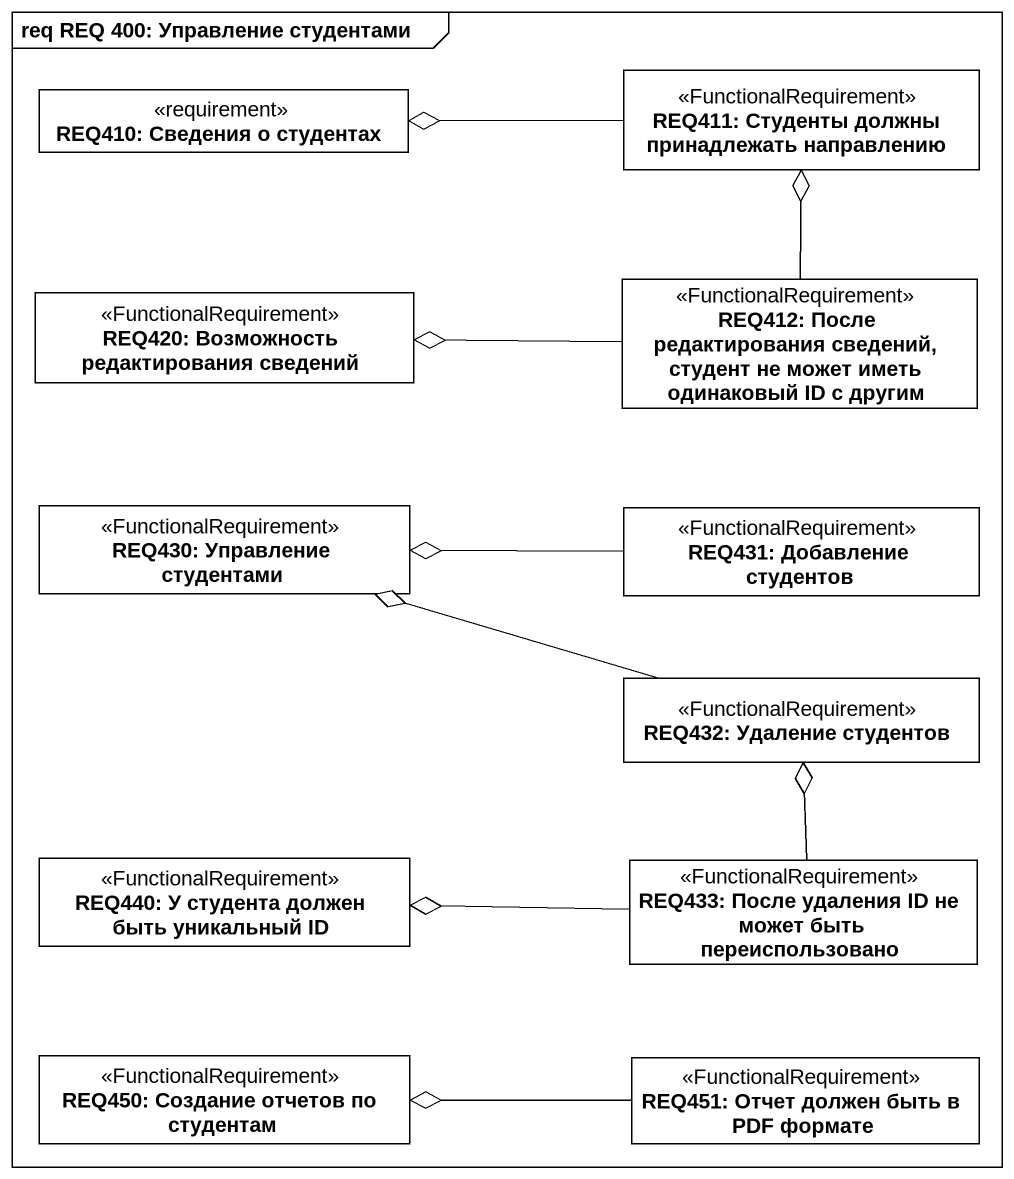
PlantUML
@startuml
mainframe req REQ 400: Управление студентами
hide circle
hide empty members
class "REQ411: Студенты должны принадлежать направлению" as REQ411_Студенты_должны <<FunctionalRequirement>>
class "REQ410: Сведения о студентах" as REQ410_Сведения_о_студентах <<requirement>>
class "REQ420: Возможность редактирования сведений" as REQ420_Возможность <<FunctionalRequirement>>
class "REQ412: После редактирования сведений, студент не может иметь одинаковый ID с другим" as REQ412_После_редактирования <<FunctionalRequirement>>
class "REQ430: Управление студентами" as REQ430_Управление_студентами <<FunctionalRequirement>>
class "REQ431: Добавление студентов" as REQ431_Добавление_студентов <<FunctionalRequirement>>
class "REQ432: Удаление студентов" as REQ432_Удаление_студентов <<FunctionalRequirement>>
class "REQ440: У студента должен быть уникальный ID" as REQ440_У_студента_должен <<FunctionalRequirement>>
class "REQ433: После удаления ID не может быть переиспользовано" as REQ433_После_удаления_ID_не <<FunctionalRequirement>>
class "REQ450: Создание отчетов по студентам" as REQ450_Создание_отчетов_по <<FunctionalRequirement>>
class "REQ451: Отчет должен быть в PDF формате" as REQ451_Отчет_должен_быть_в <<FunctionalRequirement>>
REQ411_Студенты_должны -left-o REQ410_Сведения_о_студентах
REQ412_После_редактирования -up-o REQ411_Студенты_должны
REQ412_После_редактирования -left-o REQ420_Возможность
REQ431_Добавление_студентов -left-o REQ430_Управление_студентами
REQ432_Удаление_студентов -left-o REQ430_Управление_студентами
REQ433_После_удаления_ID_не -up-o REQ432_Удаление_студентов
REQ433_После_удаления_ID_не -left-o REQ440_У_студента_должен
REQ451_Отчет_должен_быть_в -left-o REQ450_Создание_отчетов_по
@enduml
